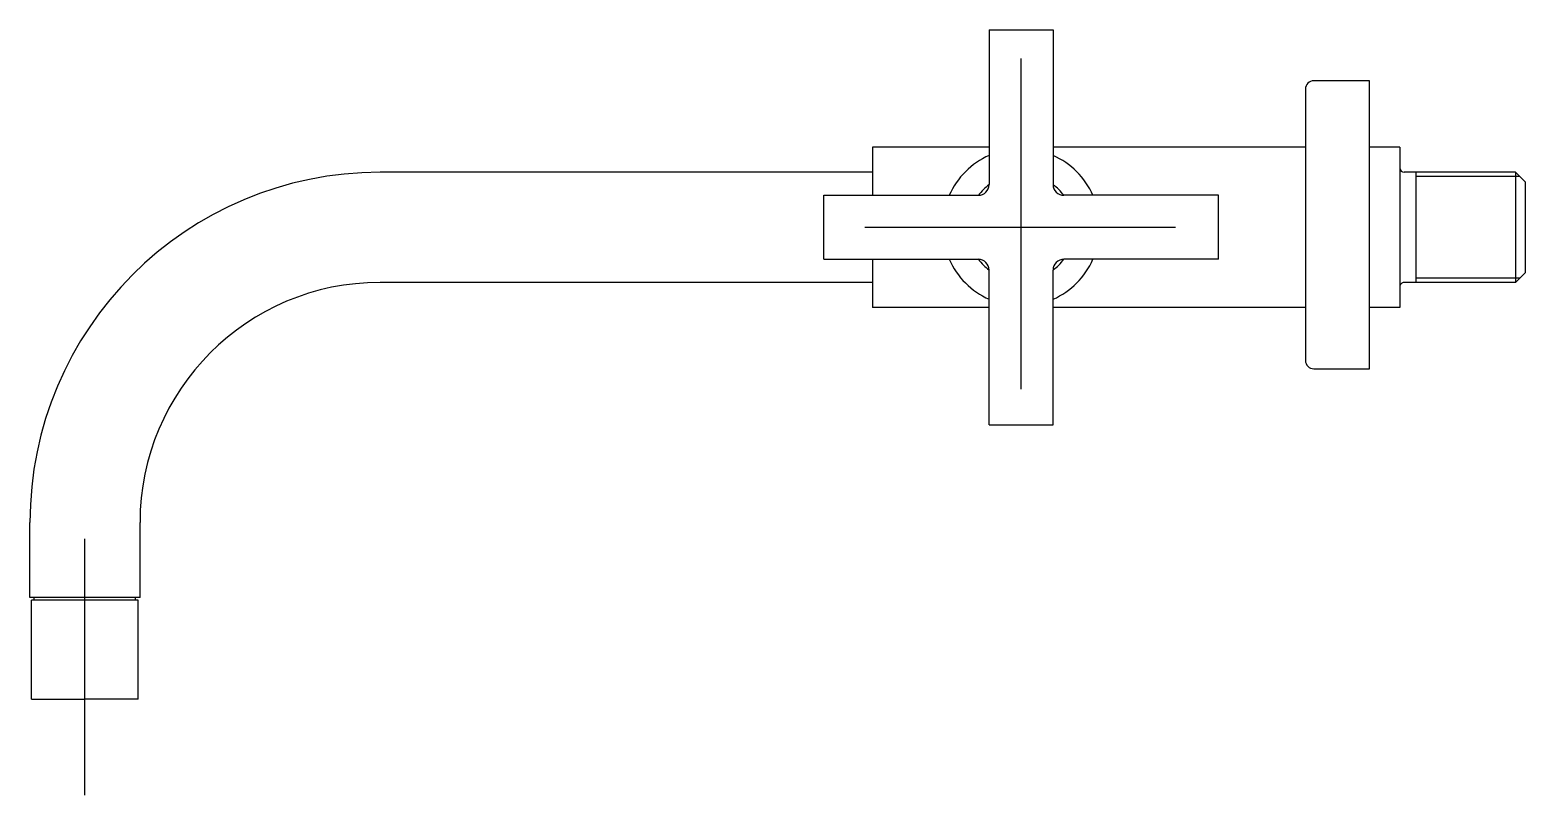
# Model space of a CAD drawing. Extents: x -0.834 to -0.554, y 318.807 to 318.951.
import ezdxf

# ---------------------------------------------------------------- set-up
doc = ezdxf.new("R2010")
doc.units = 0
doc.header["$LTSCALE"] = 0.112
doc.header["$MEASUREMENT"] = 0
doc.linetypes.add('AXES', pattern=[0.54, 0.3, -0.08, 0.08, -0.08])
doc.linetypes.add('CONTINU', pattern=[0])
doc.layers.get('0').update_dxf_attribs({"linetype": 'CONTINUOUS'})

msp = doc.modelspace()

# ---------------------------------------------------------------- linework, layer by layer
at = {"linetype": 'CONTINU'}
for points in [[(-0.65434, 318.95064), (-0.64234, 318.95064)], [(-0.65434, 318.95064), (-0.65434, 318.92164)], [(-0.64234, 318.95064), (-0.64234, 318.92164)], [(-0.6762, 318.92864), (-0.6762, 318.91964)], [(-0.65434, 318.92864), (-0.6762, 318.92864)], [(-0.59504, 318.92864), (-0.64234, 318.92864)], [(-0.57734, 318.92864), (-0.58304, 318.92864)], [(-0.57734, 318.92864), (-0.57734, 318.89864)], [(-0.6762, 318.92396), (-0.76855, 318.92396)], [(-0.55567, 318.92396), (-0.57654, 318.92396)], [(-0.57434, 318.92396), (-0.57434, 318.90331)], [(-0.55489, 318.92319), (-0.57434, 318.92319)], [(-0.55567, 318.92396), (-0.55567, 318.90331)], [(-0.55384, 318.92214), (-0.55567, 318.92396)], [(-0.55384, 318.92214), (-0.55384, 318.90514)], [(-0.68534, 318.90764), (-0.68534, 318.91964)], [(-0.68534, 318.91964), (-0.65634, 318.91964)], [(-0.61134, 318.91964), (-0.64034, 318.91964)], [(-0.61134, 318.90764), (-0.61134, 318.91964)], [(-0.68534, 318.90764), (-0.65634, 318.90764)], [(-0.6762, 318.90764), (-0.6762, 318.89864)], [(-0.61134, 318.90764), (-0.64034, 318.90764)], [(-0.65434, 318.87664), (-0.65434, 318.90564)], [(-0.64234, 318.87664), (-0.64234, 318.90564)], [(-0.55384, 318.90514), (-0.55567, 318.90331)], [(-0.6762, 318.90331), (-0.76855, 318.90331)], [(-0.55567, 318.90331), (-0.57654, 318.90331)], [(-0.55489, 318.90409), (-0.57434, 318.90409)], [(-0.65434, 318.89864), (-0.6762, 318.89864)], [(-0.59504, 318.89864), (-0.64234, 318.89864)], [(-0.57734, 318.89864), (-0.58304, 318.89864)], [(-0.65434, 318.87664), (-0.64234, 318.87664)], [(-0.8342, 318.84424), (-0.8342, 318.85831)], [(-0.81355, 318.84424), (-0.81355, 318.85831)], [(-0.81355, 318.84424), (-0.8342, 318.84424)], [(-0.83387, 318.82524), (-0.83387, 318.84374)], [(-0.81387, 318.84374), (-0.83387, 318.84374)], [(-0.83337, 318.84374), (-0.83337, 318.84424)], [(-0.81437, 318.84374), (-0.81437, 318.84424)], [(-0.81387, 318.82524), (-0.81387, 318.84374)], [(-0.83387, 318.82524), (-0.82387, 318.82524)], [(-0.81387, 318.82524), (-0.82387, 318.82524)]]:
    msp.add_lwpolyline(points, dxfattribs=at)
at = {"linetype": 'AXES'}
for points in [[(-0.64834, 318.88328), (-0.64834, 318.94531)], [(-0.67764, 318.91364), (-0.61939, 318.91364)], [(-0.82387, 318.80723), (-0.82387, 318.85524)]]:
    msp.add_lwpolyline(points, dxfattribs=at)
at = {"linetype": 'CONTINU'}
msp.add_lwpolyline([(-0.59504, 318.93952), (-0.59504, 318.88872, 0.414211), (-0.59344, 318.88712), (-0.58304, 318.88712), (-0.58304, 318.94112), (-0.59344, 318.94112, 0.414213)], format="xyb", close=True, dxfattribs=at)
for points in [[(-0.65434, 318.92711, 0.185315), (-0.66182, 318.91964)], [(-0.63487, 318.91964, 0.185315), (-0.64234, 318.92711)], [(-0.57734, 318.92476, 0.414213), (-0.57654, 318.92396)], [(-0.76855, 318.92396, 0.414213), (-0.8342, 318.85831)], [(-0.65434, 318.92164, 0.071068), (-0.65634, 318.91964)], [(-0.65634, 318.91964, 0.414214), (-0.65434, 318.92164)], [(-0.64034, 318.91964, 0.071068), (-0.64234, 318.92164)], [(-0.64234, 318.92164, 0.414214), (-0.64034, 318.91964)], [(-0.66182, 318.90764, 0.185315), (-0.65434, 318.90016)], [(-0.65634, 318.90764, 0.071068), (-0.65434, 318.90564)], [(-0.65434, 318.90564, 0.414214), (-0.65634, 318.90764)], [(-0.64234, 318.90564, 0.071068), (-0.64034, 318.90764)], [(-0.64234, 318.90016, 0.185315), (-0.63487, 318.90764)], [(-0.64034, 318.90764, 0.414214), (-0.64234, 318.90564)], [(-0.76855, 318.90331, 0.414213), (-0.81355, 318.85831)], [(-0.57654, 318.90331, 0.414456), (-0.57734, 318.90251)]]:
    msp.add_lwpolyline(points, format="xyb", dxfattribs=at)

doc.saveas('drawing.dxf')
